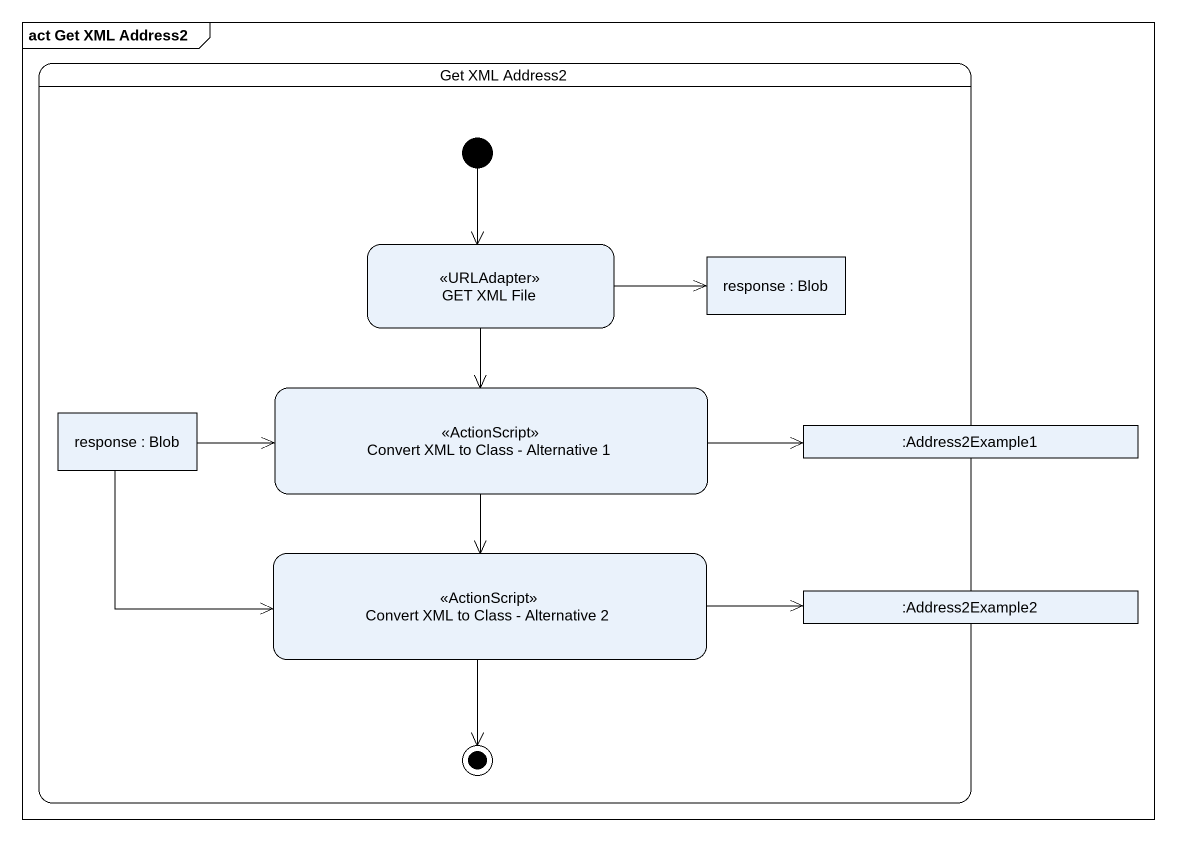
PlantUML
@startuml
mainframe act Get XML Address2
hide empty description
state "Get XML Address2" as Get_XML_Address2 {
  state "GET XML File" as GET_XML_File <<URLAdapter>>
  state "response : Blob" as response <<object>>
  state "Convert XML to Class - Alternative 1" as Convert_XML_to_Class <<ActionScript>>
  state "response : Blob" as response_2 <<object>>
  state ":Address2Example1" as Address2Example1 <<object>>
  state "Convert XML to Class - Alternative 2" as Convert_XML_to_Class_2 <<ActionScript>>
  state ":Address2Example2" as Address2Example2 <<object>>
  [*] --> GET_XML_File
  Convert_XML_to_Class_2 --> [*]
}
GET_XML_File -right-> response
GET_XML_File --> Convert_XML_to_Class
Convert_XML_to_Class -right-> Address2Example1
Convert_XML_to_Class --> Convert_XML_to_Class_2
response_2 -right-> Convert_XML_to_Class
response_2 -right-> Convert_XML_to_Class_2
Convert_XML_to_Class_2 -right-> Address2Example2
@enduml
